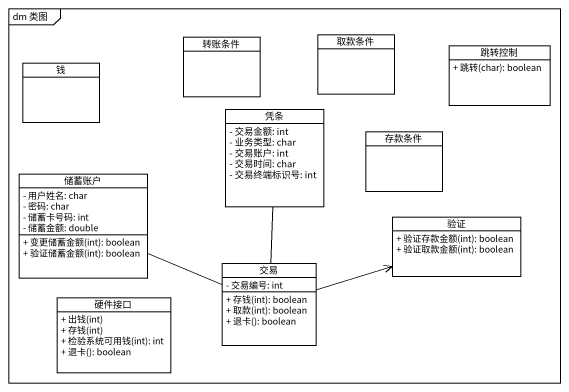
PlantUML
@startuml
mainframe dm 类图
hide circle
hide empty members
skinparam classAttributeIconSize 0
class 转账条件
class 取款条件
class 钱
class 跳转控制 {
  + 跳转(char): boolean
}
class 凭条 {
  - 交易金额: int
  - 业务类型: char
  - 交易账户: int
  - 交易时间: char
  - 交易终端标识号: int
}
class 存款条件
class 储蓄账户 {
  - 用户姓名: char
  - 密码: char
  - 储蓄卡号码: int
  - 储蓄金额: double
  + 变更储蓄金额(int): boolean
  + 验证储蓄金额(int): boolean
}
class 验证 {
  + 验证存款金额(int): boolean
  + 验证取款金额(int): boolean
}
class 交易 {
  - 交易编号: int
  + 存钱(int): boolean
  + 取款(int): boolean
  + 退卡(): boolean
}
class 硬件接口 {
  + 出钱(int)
  + 存钱(int)
  + 检验系统可用钱(int): int
  + 退卡(): boolean
}
交易 -up- 凭条
交易 -left- 储蓄账户
交易 -right-> 验证
@enduml
